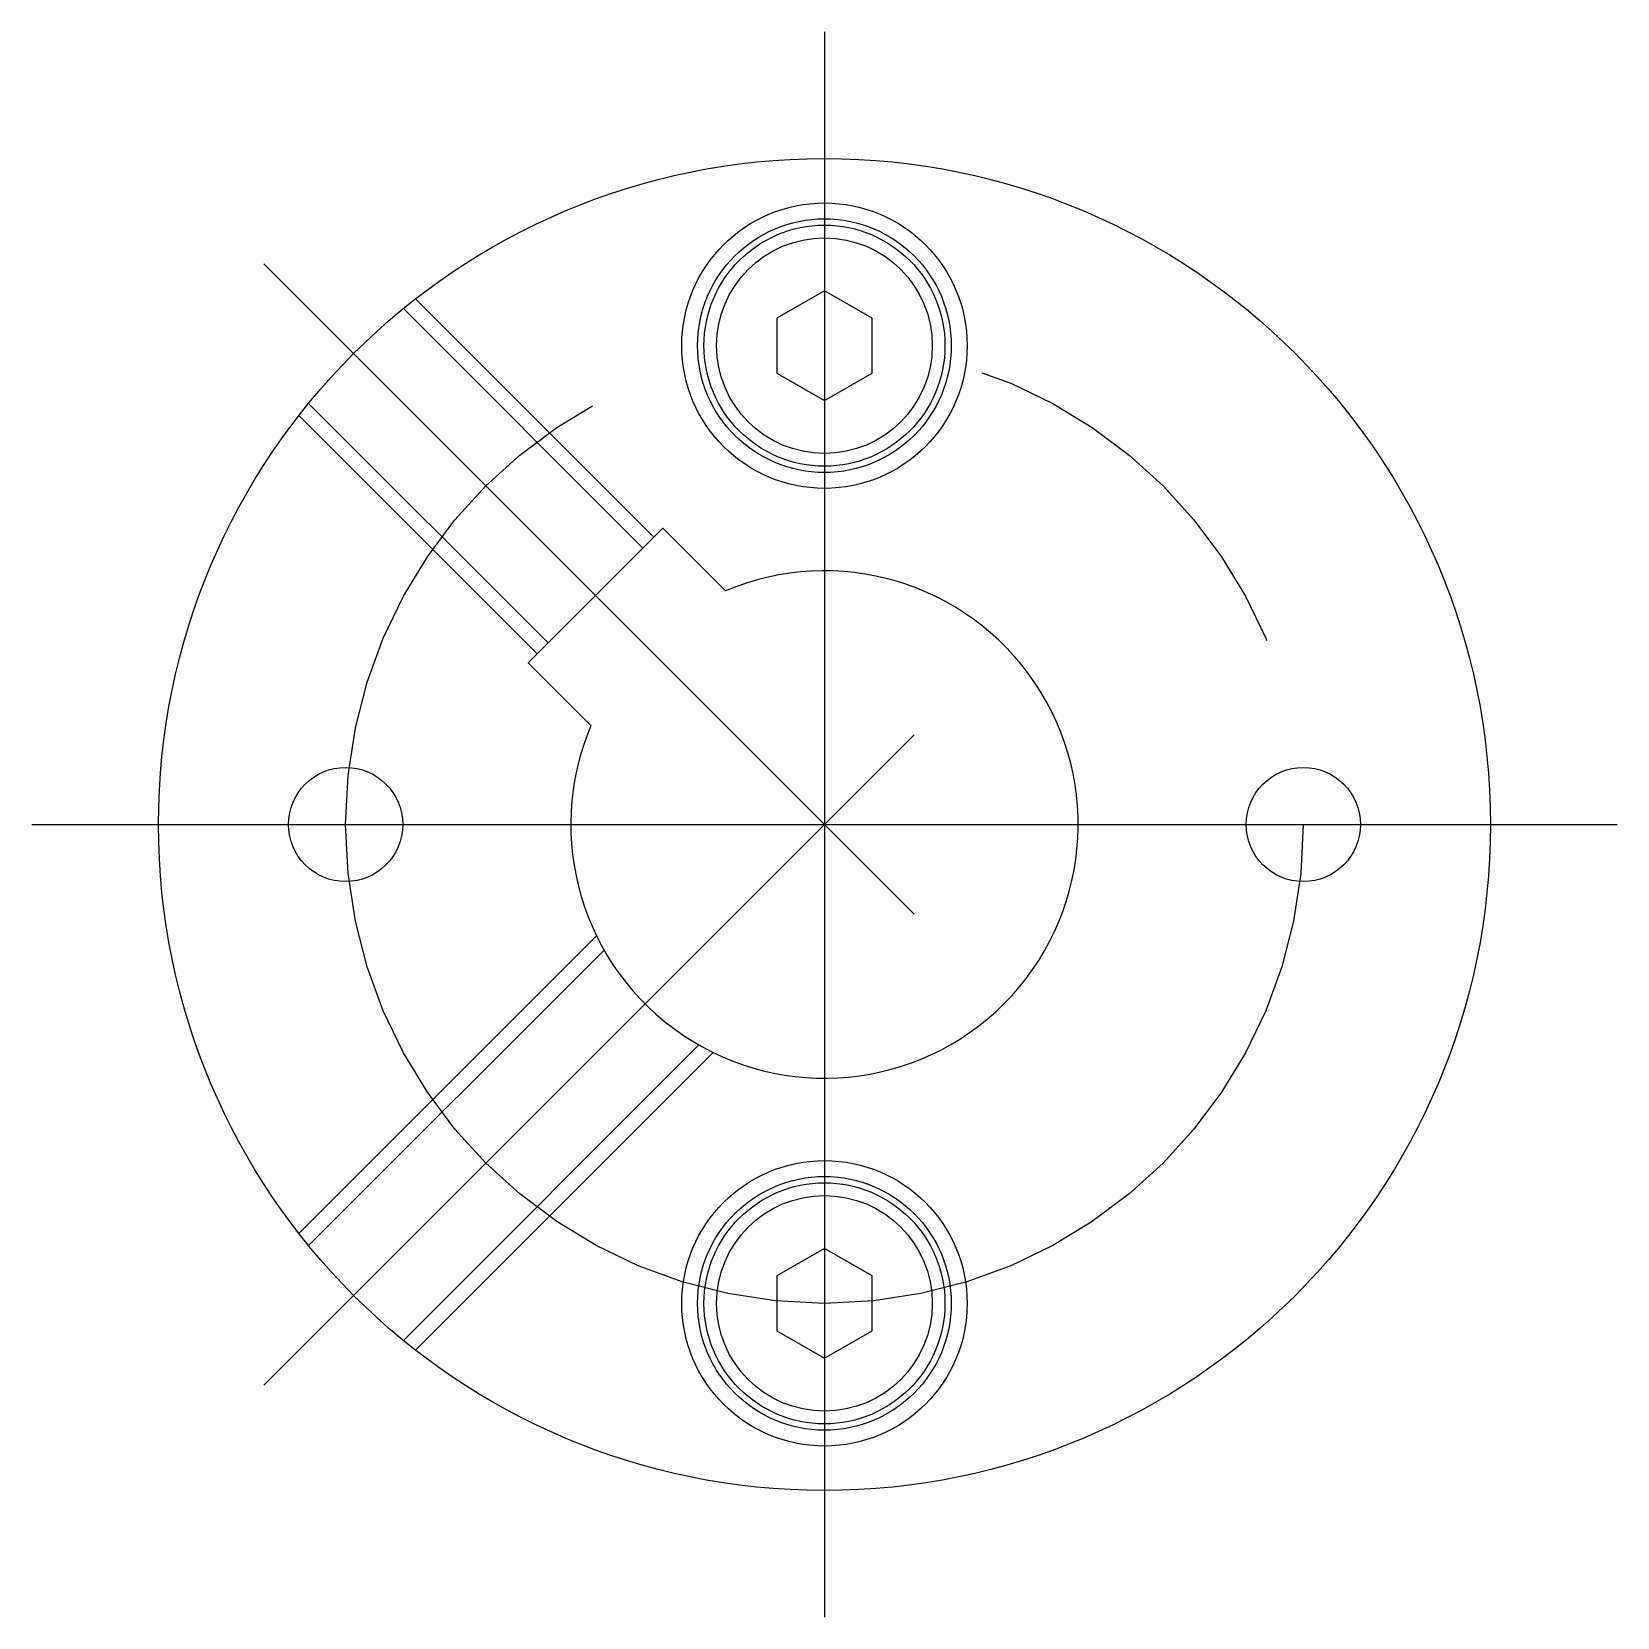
# Model space of a CAD drawing. Extents: x -12.5 to 80.7, y -29.7 to 12.5.
# Drawn here: x 55.7 to 80.7, y -12.5 to 12.5 of the extents above; entities that cross this region are included whole.
import ezdxf

# ---------------------------------------------------------------- set-up
doc = ezdxf.new("R2010")
doc.units = 0
doc.linetypes.add('CENTER', pattern=[50.8, 31.75, -6.35, 6.35, -6.35])
doc.linetypes.add('DASHED', pattern=[19.05, 12.7, -6.35])
doc.layers.get('0').update_dxf_attribs({"linetype": 'CONTINUOUS'})
doc.layers.add('CENTER', color=1, linetype='CENTER')

msp = doc.modelspace()

# ---------------------------------------------------------------- linework, layer by layer
at = {"color": 3, "linetype": 'DASHED'}
for p, q in [((65.505, 4.531), (61.749, 8.287)), ((65.333, 4.359), (61.558, 8.134)), ((63.838, 2.865), (60.063, 6.64)), ((63.666, 2.693), (59.911, 6.448)), ((64.603, -1.756), (59.911, -6.448)), ((64.722, -1.981), (60.063, -6.64)), ((66.217, -3.475), (61.558, -8.134)), ((66.442, -3.594), (61.749, -8.287))]:
    msp.add_line(p, q, dxfattribs=at)
at = {"color": 7, "linetype": 'CONTINUOUS'}
for p, q in [((68.197, 8.416), (67.447, 7.983)), ((68.947, 7.983), (68.197, 8.416)), ((67.447, 7.983), (67.447, 7.117)), ((68.947, 7.117), (68.947, 7.983)), ((67.447, 7.117), (68.197, 6.684)), ((68.197, 6.684), (68.947, 7.117)), ((65.646, 4.673), (63.525, 2.551)), ((66.636, 3.683), (65.646, 4.673)), ((64.515, 1.561), (63.525, 2.551)), ((68.197, -6.684), (67.447, -7.117)), ((68.947, -7.117), (68.197, -6.684)), ((67.447, -7.117), (67.447, -7.983)), ((68.947, -7.983), (68.947, -7.117)), ((67.447, -7.983), (68.197, -8.416)), ((68.197, -8.416), (68.947, -7.983))]:
    msp.add_line(p, q, dxfattribs=at)
for centre, radius in [((68.197, 0), 10.5), ((68.197, 7.55), 2.25), ((68.197, 7.55), 2), ((68.197, 7.55), 1.9), ((68.197, 7.55), 1.7), ((60.647, 0), 0.9), ((75.747, 0), 0.9), ((68.197, -7.55), 2.25), ((68.197, -7.55), 2), ((68.197, -7.55), 1.9), ((68.197, -7.55), 1.7)]:
    msp.add_circle(centre, radius, dxfattribs=at)
msp.add_arc((68.197, 0), 4, 157.0243, 112.9757, dxfattribs=at)
at = {"layer": 'CENTER', "color": 1, "linetype": 'CENTER'}
for p, q in [((68.197, 12.5), (68.197, -12.5)), ((69.612, -1.414), (59.359, 8.839)), ((69.612, 1.414), (59.359, -8.839)), ((55.697, 0), (80.697, 0))]:
    msp.add_line(p, q, dxfattribs=at)
msp.add_circle((68.197, 0), 7.55, dxfattribs=at)

doc.saveas('drawing.dxf')
